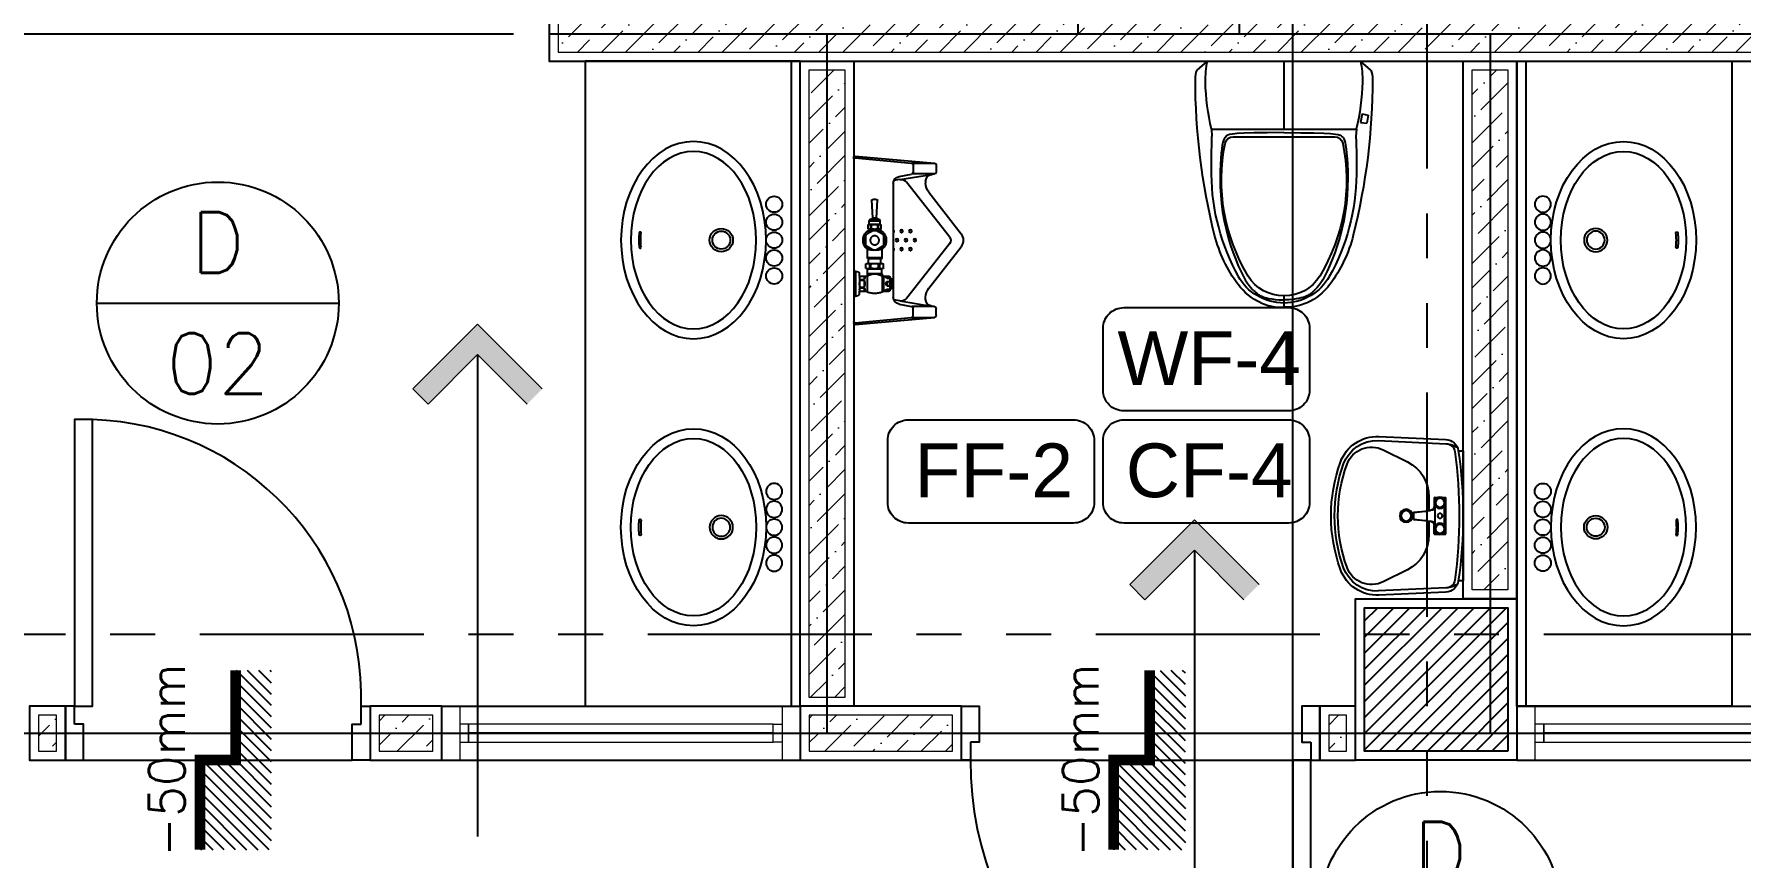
# Model space of a CAD drawing. Header units: metres. Extents: x -12400 to 1, y 0 to 106422.
# Drawn here: x -12220.953 to -12216.19, y 106396.048 to 106398.345 of the extents above; entities that cross this region are included whole.
import ezdxf
from ezdxf.enums import TextEntityAlignment as Align

# ---------------------------------------------------------------- set-up
doc = ezdxf.new("R2010")
doc.units = ezdxf.units.M
doc.header["$PDMODE"] = 35
doc.linetypes.add('HIDDEN2', pattern=[4.7625, 3.175, -1.5875])
doc.linetypes.add('PHANTOM2', pattern=[1.25, 0.625, -0.125, 0.125, -0.125, 0.125, -0.125])
for name, color, linetype, lineweight in [('.3', 6, 'Continuous', 30), ('0.20', 2, 'Continuous', 20), ('DIM 001', 251, 'Continuous', 13), ('HATCH', 250, 'Continuous', 5)]:
    doc.layers.add(name, color=color, linetype=linetype, lineweight=lineweight)
for name, color, linetype in [('F-ACC', 15, 'Continuous'), ('FIXTURE', 35, 'Continuous'), ('P-FIXT', 8, 'Continuous'), ('P-FIXT-MISC', 84, 'Continuous'), ('P-HIDE', 1, 'HIDDEN2'), ('SCH-DOOR', 23, 'Continuous'), ('SCH-FLR', 224, 'Continuous'), ('SCH-WIND', 181, 'Continuous'), ('stone', 15, 'Continuous'), ('THRESH', 1, 'Continuous'), ('tiles', 36, 'Continuous'), ('txt', 2, 'Continuous'), ('WALL', 7, 'Continuous'), ('WINDOW', 1, 'Continuous')]:
    doc.layers.add(name, color=color, linetype=linetype)
doc.layers.add('GUIDELINES', color=206, linetype='Continuous', plot=False)
doc.styles.add('Arial-Bold', font='arial.ttf')
doc.styles.add('CPDA-FONT', font='arial.ttf')
doc.styles.add('DIMTXT-100', font='arial.ttf')
doc.styles.add('swis721', font='swiss.ttf')
doc.styles.add('T-0.15', font='romans.shx', dxfattribs={"height": 0.15})
doc.styles.add('T125', font='simplex.shx', dxfattribs={"height": 125})
doc.dimstyles.new('CPDA - D40', dxfattribs={"dimscale": 0.4, "dimtxt": 200, "dimasz": 1.2, "dimexe": 0, "dimexo": 25, "dimgap": 50, "dimtad": 1, "dimdec": 0, "dimdsep": 46, "dimtxsty": 'CPDA-FONT', "dimblk": 'CPDA ARROWHEAD DIM.', "dimcen": 0.25, "dimclrd": 250, "dimclre": 250, "dimclrt": 2, "dimaunit": 1, "dimadec": 0, "dimazin": 0, "dimtfac": 1, "dimtdec": 0, "dimtix": 1, "dimtmove": 0, "dimatfit": 3, "dimldrblk": 'leader.cathy', "dimfxl": 1, "dimarcsym": 0})
doc.dimstyles.new('D-100', dxfattribs={"dimtxt": 0.2, "dimasz": 0.15, "dimexe": 0.1, "dimexo": 0.1, "dimgap": 0.1, "dimtad": 1, "dimdec": 3, "dimzin": 4, "dimdsep": 46, "dimtxsty": 'DIMTXT-100', "dimblk": 'ARCHTICK', "dimcen": 0.2, "dimdle": 0.1, "dimclrd": 8, "dimclre": 8, "dimclrt": 2, "dimadec": 0, "dimazin": 1, "dimtfac": 1, "dimtdec": 3, "dimtofl": 0, "dimtmove": 2, "dimatfit": 3, "dimfxl": 1, "dimarcsym": 0})
doc.dimstyles.new('DIM 200', dxfattribs={"dimtxt": 200, "dimasz": 1, "dimexe": 0, "dimexo": 40, "dimgap": 50, "dimtad": 1, "dimtoh": 1, "dimdec": 0, "dimlfac": 2, "dimtxsty": 'swis721', "dimblk": 'CIR', "dimcen": 0, "dimclrd": 155, "dimclre": 155, "dimclrt": 4, "dimadec": 0, "dimazin": 0, "dimtfac": 1, "dimtdec": 0, "dimtix": 1, "dimtmove": 1, "dimatfit": 3, "dimldrblk": 'CIR', "dimfxl": 0, "dimarcsym": 0})

# ---------------------------------------------------------------- blocks, each defined once
blk = doc.blocks.new('D-TAG')
at = {"layer": 'SCH-DOOR'}
blk.add_line((-0.3, 0), (0.3, 0), dxfattribs=at)
blk.add_circle((0, 0), 0.3, dxfattribs=at)
at = {"layer": 'SCH-DOOR', "color": 2, "style": 'T-0.15'}
for tag, p in [('D-TAG', (0, 0.15)), ('D-NO', (0, -0.15))]:
    blk.add_attdef(tag, text='', height=0.15, dxfattribs=at).set_placement(p, align=Align.MIDDLE_CENTER)
blk = doc.blocks.new('THRESH')
at = {"layer": 'THRESH'}
h = blk.add_hatch(dxfattribs=at)
h.set_pattern_fill('ANSI31', color=251, scale=7, style=0)
h.set_pattern_definition([(45, (-87838.95, -66631.204), (-15.715448, 15.715448), [])])
h.paths.add_polyline_path([(-250, 50), (-250, -150), (250, -150), (250, -50), (0, -50), (0, 50)])
at = {"layer": 'THRESH', "const_width": 30}
blk.add_lwpolyline([(250, -50), (0, -50), (0, 50), (-250, 50)], dxfattribs=at)
blk = doc.blocks.new('CPDA ARROWHEAD DIM.')
at = {"layer": 'tiles', "color": 2}
for p, q in [((0, 67.7), (0, -67.7)), ((-67.7, 0), (67.7, 0))]:
    blk.add_line(p, q, dxfattribs=at)
at = {"layer": 'tiles', "color": 1}
blk.add_circle((0, 0), 37.7, dxfattribs=at)
blk = doc.blocks.new('leader.cathy')
at = {"layer": 'WALL', "lineweight": 9}
blk.add_hatch(color=1, dxfattribs=at).paths.add_polyline_path([(0, 0), (-34.5, 34.5), (-23.9, 45.1), (21.2, 0), (-23.9, -45.1), (-34.5, -34.5)])
at = {"layer": 'WALL', "color": 1, "lineweight": 9}
for p, q in [((-34.5, 34.5), (-23.9, 45.1)), ((21.2, 0), (-23.9, 45.1)), ((0, 0), (-34.5, 34.5)), ((-34.5, -34.5), (0, 0)), ((-23.9, -45.1), (21.2, 0))]:
    blk.add_line(p, q, dxfattribs=at)
blk = doc.blocks.new('lav s')
at = {"layer": 'F-ACC'}
blk.add_lwpolyline([(3864.7471, -3208.867, -0.057223), (3864.7471, -3208.907, 1), (3864.7522, -3208.907, 0.055626), (3864.7522, -3208.867)], format="xyb", dxfattribs=at)
for centre, radius in [((3864.3758, -3208.787), 0.0225), ((3864.3758, -3208.837), 0.0225), ((3864.3758, -3208.887), 0.0225), ((3864.5233, -3208.887), 0.0325), ((3864.5233, -3208.887), 0.025), ((3864.3758, -3208.937), 0.0225), ((3864.3758, -3208.987), 0.0225)]:
    blk.add_circle(centre, radius, dxfattribs=at)
blk.add_arc((3864.7497, -3208.867), 0.0025, 0, 186.4576, dxfattribs=at)
at = {"layer": 'F-ACC', "extrusion": (0, 0, -1)}
for major_axis, ratio in [((0, 0.275), 0.736364), ((0, 0.2475), 0.707071)]:
    blk.add_ellipse((3864.6008, -3208.887), major_axis=major_axis, ratio=ratio, dxfattribs=at)
blk = doc.blocks.new('*U1734')
at = {"layer": 'HATCH'}
h = blk.add_hatch(dxfattribs=at)
h.set_pattern_fill('ANSI36', color=256, scale=0.015)
h.set_pattern_definition([(45, (12094.67419, -106406.766595), (0.02525697034, 0.092608891249), [0.1190625, -0.0238125, 0, -0.0238125])])
h.paths.add_polyline_path([(0.025, 0.125), (0.025, 0.025), (3.375, 0.025), (3.375, 0.125)])
at = {"color": 4}
blk.add_lwpolyline([(3.4, 0), (3.4, 0.15), (0, 0.15), (0, 0)], close=True, dxfattribs=at)
at = {"layer": 'HATCH'}
blk.add_lwpolyline([(3.375, 0.025), (3.375, 0.125), (0.025, 0.125), (0.025, 0.025)], close=True, dxfattribs=at)
blk = doc.blocks.new('WINDOW-02')
at = {"layer": '.3', "color": 3}
blk.add_lwpolyline([(891.6891, 3702.1735), (892.5391, 3702.1735)], dxfattribs=at)
at = {"layer": '0.20'}
for points in [[(891.6141, 3702.0985), (891.6641, 3702.0985), (891.6641, 3702.2485), (891.6141, 3702.2485)], [(892.6141, 3702.0985), (892.5641, 3702.0985), (892.5641, 3702.2485), (892.6141, 3702.2485)], [(891.6891, 3702.1485), (891.6641, 3702.1485), (891.6641, 3702.1985), (891.6891, 3702.1985)], [(892.5391, 3702.1485), (892.5641, 3702.1485), (892.5641, 3702.1985), (892.5391, 3702.1985)]]:
    blk.add_lwpolyline(points, close=True, dxfattribs=at)
at = {"layer": '0.20', "color": 8}
blk.add_lwpolyline([(892.5391, 3702.1485), (891.6891, 3702.1485), (891.6891, 3702.1985), (892.5391, 3702.1985)], close=True, dxfattribs=at)
at = {"layer": 'WINDOW'}
for p, q in [((891.6141, 3702.2485), (892.6141, 3702.2485)), ((891.6141, 3702.0985), (892.6141, 3702.0985))]:
    blk.add_line(p, q, dxfattribs=at)
blk = doc.blocks.new('*U380')
at = {"layer": 'HATCH'}
h = blk.add_hatch(dxfattribs=at)
h.set_pattern_fill('ANSI36', color=256, scale=0.015)
h.set_pattern_definition([(45, (12091.72419, -106406.766595), (0.02525697034, 0.092608891249), [0.1190625, -0.0238125, 0, -0.0238125])])
h.paths.add_polyline_path([(0.025, 0.125), (0.025, 0.025), (0.425, 0.025), (0.425, 0.125)])
at = {"color": 4}
blk.add_lwpolyline([(0.45, 0), (0.45, 0.15), (0, 0.15), (0, 0)], close=True, dxfattribs=at)
at = {"layer": 'HATCH'}
blk.add_lwpolyline([(0.425, 0.025), (0.425, 0.125), (0.025, 0.125), (0.025, 0.025)], close=True, dxfattribs=at)
blk = doc.blocks.new('A$C5BEE79EC')
at = {"layer": 'FIXTURE', "color": 3}
for points in [[(-0.1, 0.825), (-0.15, 0.825), (-0.15, 0.85), (0, 0.85), (0, 0.8), (-0.1, 0.8), (-0.1, 0.825)], [(-0.1, 0.025), (-0.15, 0.025), (-0.15, 0), (0, 0), (0, 0.05), (-0.1, 0.05), (-0.1, 0.025)]]:
    blk.add_lwpolyline(points, dxfattribs=at)
at = {"layer": 'FIXTURE', "color": 2, "ltscale": 0.3}
blk.add_lwpolyline([(-0.15, 0.025), (-0.15, 0.075), (-0.95, 0.075), (-0.95, 0.025)], close=True, dxfattribs=at)
at = {"layer": 'FIXTURE', "color": 1}
blk.add_arc((-0.175, 0.05), 0.7754, 88.1524, 178.1524, dxfattribs=at)
blk = doc.blocks.new('*U41')
at = {"layer": 'HATCH'}
h = blk.add_hatch(dxfattribs=at)
h.set_pattern_fill('ANSI36', color=256, scale=0.015)
h.set_pattern_definition([(45, (12091.47419, -106406.766595), (0.02525697034, 0.092608891249), [0.1190625, -0.0238125, 0, -0.0238125])])
h.paths.add_polyline_path([(0.025, 0.125), (0.025, 0.025), (0.175, 0.025), (0.175, 0.125)])
at = {"color": 4}
blk.add_lwpolyline([(0.2, 0), (0.2, 0.15), (0, 0.15), (0, 0)], close=True, dxfattribs=at)
at = {"layer": 'HATCH'}
blk.add_lwpolyline([(0.175, 0.025), (0.175, 0.125), (0.025, 0.125), (0.025, 0.025)], close=True, dxfattribs=at)
blk = doc.blocks.new('*U1744')
at = {"layer": 'HATCH'}
h = blk.add_hatch(dxfattribs=at)
h.set_pattern_fill('ANSI36', color=256, scale=0.015)
h.set_pattern_definition([(45, (12091.37419, -106406.766595), (0.02525697034, 0.092608891249), [0.1190625, -0.0238125, 0, -0.0238125])])
h.paths.add_polyline_path([(0.025, 0.125), (0.025, 0.025), (0.075, 0.025), (0.075, 0.125)])
at = {"color": 4}
blk.add_lwpolyline([(0.1, 0), (0.1, 0.15), (0, 0.15), (0, 0)], close=True, dxfattribs=at)
at = {"layer": 'HATCH'}
blk.add_lwpolyline([(0.075, 0.025), (0.075, 0.125), (0.025, 0.125), (0.025, 0.025)], close=True, dxfattribs=at)
blk = doc.blocks.new('WC1')
for p, q in [((-162577, -159699.2), (-162547.9, -159673.6)), ((-162121, -159673.6), (-162547.9, -159673.6)), ((-162334.4, -159673.6), (-162334.4, -159864)), ((-162091.9, -159699.2), (-162121, -159673.6)), ((-162552.5, -159820.8), (-162569.2, -159824.9)), ((-162569.2, -159824.9), (-162565.4, -159846.5)), ((-162552.6, -159820.8), (-162548.4, -159844.7)), ((-162548.4, -159844.7), (-162565.4, -159846.5)), ((-162536.4, -159864), (-162535.4, -159884.4)), ((-162132.5, -159864), (-162536.4, -159864)), ((-162132.5, -159864), (-162133.5, -159884.4)), ((-162192.9, -159884.9), (-162476, -159884.9)), ((-162334.6, -160328.4), (-162334.2, -160328.4)), ((-162334.4, -160328.4), (-162334.4, -160360.6))]:
    blk.add_line(p, q)
for points in [[(-162334.4, -159873.3), (-162381.6, -159873.5), (-162418.1, -159874), (-162445.3, -159874.9), (-162464.7, -159876), (-162477.8, -159877.3), (-162486.1, -159878.9), (-162491.2, -159880.6), (-162494.4, -159882.5), (-162494.4, -159882.5), (-162497, -159884.6), (-162499.4, -159887.2), (-162501.5, -159890.5), (-162503.4, -159894.9), (-162505.1, -159900.8), (-162506.6, -159908.5), (-162508, -159918.2), (-162509.3, -159930.3), (-162509.3, -159930.3), (-162510.5, -159945.1), (-162511.6, -159962.2), (-162512.3, -159981.4), (-162512.5, -160002.3), (-162512, -160024.5), (-162510.9, -160047.6), (-162508.8, -160071.4), (-162505.6, -160095.4), (-162505.6, -160095.4), (-162501.3, -160119.3), (-162496, -160142.9), (-162489.9, -160165.7), (-162483.3, -160187.7), (-162476.3, -160208.3), (-162469.1, -160227.5), (-162461.9, -160244.8), (-162455, -160260), (-162455, -160260), (-162448.5, -160272.9), (-162442.5, -160283.7), (-162436.9, -160292.6), (-162431.8, -160299.8), (-162427.1, -160305.6), (-162422.9, -160310.2), (-162419.1, -160313.8), (-162415.9, -160316.8), (-162415.9, -160316.8), (-162413, -160319.2), (-162410.5, -160321.3), (-162408.3, -160323.1), (-162406.1, -160324.6), (-162403.9, -160326), (-162401.5, -160327.2), (-162398.9, -160328.5), (-162395.9, -160329.8), (-162395.9, -160329.8), (-162392.3, -160331.3), (-162388, -160332.8), (-162382.8, -160334.3), (-162376.3, -160335.8), (-162368.5, -160337.2), (-162359.1, -160338.4), (-162347.8, -160339.3), (-162334.4, -160340)], [(-162334.4, -159873.3), (-162287.2, -159873.5), (-162250.8, -159874), (-162223.6, -159874.9), (-162204.2, -159876), (-162191.1, -159877.3), (-162182.7, -159878.9), (-162177.7, -159880.6), (-162174.5, -159882.5), (-162174.5, -159882.5), (-162171.8, -159884.6), (-162169.5, -159887.2), (-162167.4, -159890.5), (-162165.5, -159894.9), (-162163.8, -159900.8), (-162162.3, -159908.5), (-162160.9, -159918.2), (-162159.6, -159930.3), (-162159.6, -159930.3), (-162158.3, -159945.1), (-162157.3, -159962.2), (-162156.6, -159981.4), (-162156.4, -160002.3), (-162156.8, -160024.5), (-162158, -160047.6), (-162160.1, -160071.4), (-162163.3, -160095.4), (-162163.3, -160095.4), (-162167.6, -160119.3), (-162172.9, -160142.9), (-162178.9, -160165.7), (-162185.6, -160187.7), (-162192.6, -160208.3), (-162199.8, -160227.5), (-162207, -160244.8), (-162213.9, -160260), (-162213.9, -160260), (-162220.4, -160272.9), (-162226.4, -160283.7), (-162232, -160292.6), (-162237.1, -160299.8), (-162241.8, -160305.6), (-162246, -160310.2), (-162249.7, -160313.8), (-162253, -160316.8), (-162253, -160316.8), (-162255.8, -160319.2), (-162258.3, -160321.3), (-162260.6, -160323.1), (-162262.8, -160324.6), (-162265, -160326), (-162267.4, -160327.2), (-162270, -160328.5), (-162273, -160329.8), (-162273, -160329.8), (-162276.6, -160331.3), (-162280.9, -160332.8), (-162286.1, -160334.3), (-162292.5, -160335.8), (-162300.4, -160337.2), (-162309.8, -160338.4), (-162321.1, -160339.3), (-162334.4, -160340)], [(-162398.9, -160348.3), (-162378.2, -160355.9), (-162356.5, -160359.9), (-162334.4, -160360.6)], [(-162270, -160348.3), (-162290.7, -160355.9), (-162312.4, -160359.9), (-162334.4, -160360.6)]]:
    blk.add_lwpolyline(points)
for centre, radius, start, end in [((-162253.9, -159732.2), 299.8, 168.7413, 180), ((-162415, -159732.2), 299.8, 0, 11.2587), ((-162514.7, -159723.6), 66.9, 158.5759, 180), ((-160793.1, -159723.6), 1788.5, 180, 194.0917), ((-161879.5, -159710.7), 674.5, 181.8205, 193.1357), ((-163875.7, -159723.6), 1788.5, 345.9083, 0), ((-162789.3, -159710.7), 674.5, 346.8643, 358.1795), ((-162154.1, -159723.6), 66.9, 0, 21.4241), ((-160244.7, -159964.6), 2292.1, 177.9943, 180.6406), ((-161993, -160006), 515.9, 168.5261, 211.2186), ((-162476, -159908), 23.1, 90, 168.5261), ((-162675.9, -160006), 515.9, 328.7814, 11.4739), ((-162192.9, -159908), 23.1, 11.4739, 90), ((-164424.2, -159964.6), 2292.1, 359.3594, 2.0057), ((-161937.6, -159983.6), 599, 180.6406, 209.1162), ((-162731.2, -159983.6), 599, 330.8838, 359.3594), ((-162152.4, -160064.8), 387.1, 194.0917, 216.8704), ((-162516.5, -160064.8), 387.1, 323.1296, 345.9083), ((-162328.1, -160196.6), 167.4, 216.8704, 244.9865), ((-162337.8, -160206.5), 141, 209.1162, 239.5441), ((-162336.5, -160214.2), 114.3, 211.2186, 270.9286), ((-162332.4, -160214.2), 114.3, 269.0714, 328.7814), ((-162340.8, -160196.6), 167.4, 295.0135, 323.1296), ((-162331, -160206.5), 141, 300.4559, 330.8838), ((-162333.4, -160199), 149.6, 239.5441, 269.6202), ((-162335.4, -160199), 149.6, 270.3798, 300.4559)]:
    blk.add_arc(centre, radius, start, end)
blk = doc.blocks.new('*U1735')
at = {"layer": 'HATCH'}
h = blk.add_hatch(dxfattribs=at)
h.set_pattern_fill('ANSI36', color=256, scale=0.015)
h.set_pattern_definition([(45, (12093.07419, -106406.766595), (0.02525697034, 0.092608891249), [0.1190625, -0.0238125, 0, -0.0238125])])
h.paths.add_polyline_path([(0.025, 0.125), (0.025, 0.025), (1.775, 0.025), (1.775, 0.125)])
at = {"color": 4}
blk.add_lwpolyline([(1.8, 0), (1.8, 0.15), (0, 0.15), (0, 0)], close=True, dxfattribs=at)
at = {"layer": 'HATCH'}
blk.add_lwpolyline([(1.775, 0.025), (1.775, 0.125), (0.025, 0.125), (0.025, 0.025)], close=True, dxfattribs=at)
blk = doc.blocks.new('AM-FC4PA')
at = {"layer": 'P-FIXT-MISC'}
for p, q in [((-22.5, -70), (-22.5, 70)), ((-9.2, 70), (-22.5, 70)), ((-18, 69), (-22.5, 70)), ((-11.1, 69), (-18, 69)), ((-18, 69), (-18, 62.6)), ((22.5, 70), (9.2, 70)), ((18, 69), (11.1, 69)), ((18, 69), (22.5, 70)), ((18, 69), (18, 62.6)), ((22.5, 70), (22.5, 39.1)), ((-18, -37.4), (-18, 37.4)), ((18, -37.4), (18, 37.4)), ((100.1, 13.2), (35.9, 20)), ((101.5, 14), (54, 18.1)), ((100.1, 13.2), (101.5, 14)), ((-18, -69), (-18, -62.6)), ((18, -69), (18, -62.6)), ((22.5, -70), (22.5, -39.1)), ((100.1, -13.2), (35.9, -20)), ((101.5, -14), (54, -18.1)), ((100.1, -13.2), (101.5, -14)), ((-18, -69), (-22.5, -70)), ((-9.2, -70), (-22.5, -70)), ((-11.1, -69), (-18, -69)), ((22.5, -70), (9.2, -70)), ((18, -69), (11.1, -69)), ((18, -69), (22.5, -70))]:
    blk.add_line(p, q, dxfattribs=at)
for centre, radius in [((0, 50), 22), ((0, 50), 17.3), ((0, 0), 9.5), ((0, -50), 22), ((0, -50), 17.3)]:
    blk.add_circle(centre, radius, dxfattribs=at)
for centre, radius, start, end in [((0, 78.7), 11.5, 225.8561, 314.1439), ((-28.7, 50), 11.5, 315.8561, 44.1439), ((0, 21.3), 11.5, 45.8561, 134.1439), ((28.7, 50), 11.5, 135.8561, 224.1439), ((38, 39.9), 20, 186.65267, 264.02226), ((42.5, 39.1), 20, 180, 254.93868), ((3.2, 0), 97.8, 352.2121, 7.7879), ((3.5, 0), 99, 351.872, 8.128), ((-28.7, -50), 11.5, 315.8561, 44.1439), ((0, -21.3), 11.5, 225.8561, 314.1439), ((28.7, -50), 11.5, 135.8561, 224.1439), ((38, -39.9), 20, 95.97774, 173.34733), ((42.5, -39.1), 20, 105.06132, 180), ((0, -78.7), 11.5, 45.8561, 134.1439)]:
    blk.add_arc(centre, radius, start, end, dxfattribs=at)
blk = doc.blocks.new('LAV')
at = {"layer": 'P-FIXT'}
for p, q in [((-0.2141, 0.1893), (-0.2141, 0.1742)), ((0.1859, 0.1893), (-0.2141, 0.1893)), ((0.1859, 0.1742), (0.1859, 0.1893)), ((-0.2488, 0.1365), (-0.2581, -0.07)), ((-0.2359, 0.1374), (-0.2454, -0.0719)), ((0.2171, -0.0719), (0.2076, 0.1374)), ((0.2299, -0.07), (0.2205, 0.1365)), ((-0.0296, 0.0842), (-0.0726, 0.0842)), ((0.0443, 0.0842), (0.0013, 0.0842)), ((-0.1799, 0.0179), (-0.2172, -0.0568)), ((0.189, -0.0568), (0.1516, 0.0179))]:
    blk.add_line(p, q, dxfattribs=at)
for centre, major_axis, start_param, end_param in [((-0.2088, 0.1347), (0.0283, -0.0283), 2.507188, 3.881603), ((-0.1755, 0.1353), (0.0428, -0.0428), 3.278514, 3.891479), ((-0.2079, 0.1362), (-0.0198, -0.0198), 4.060666, 5.4524), ((-0.0141, -1.151), (0.9478, -0.9478), 2.205906, 2.506483), ((-0.0141, -1.2829), (1.0326, -1.0326), 2.220509, 2.49188), ((0.1797, 0.1362), (0.0198, -0.0198), 0.830786, 2.222519), ((0.1805, 0.1347), (-0.0283, -0.0283), 2.401582, 3.775997), ((0.1472, 0.1353), (-0.0428, -0.0428), 2.391706, 3.004672), ((-0.0726, -0.0358), (0.0849, -0.0849), 2.356194, 3.462914), ((0.0443, -0.0358), (-0.0849, -0.0849), 2.820271, 3.926991), ((-0.1383, -0.0754), (0.0849, -0.0849), 3.881603, 5.149928), ((-0.1375, -0.0768), (0.0764, -0.0764), 3.881603, 5.153163), ((-0.1457, -0.0926), (0.0566, -0.0566), 3.462914, 5.146913), ((0.1174, -0.0926), (-0.0566, -0.0566), 1.136272, 2.820271), ((0.1092, -0.0768), (-0.0764, -0.0764), 1.130022, 2.401582), ((0.11, -0.0754), (-0.0849, -0.0849), 1.133257, 2.401582), ((-0.0141, 0.2697), (0.3442, -0.3442), -1.131313, -0.439483), ((-0.0141, 0.2697), (-0.3365, -0.3365), 0.442763, 1.128033), ((-0.0141, 0.2696), (0.3291, -0.3291), -1.134238, -0.436558)]:
    blk.add_ellipse(centre, major_axis=major_axis, ratio=1, start_param=start_param, end_param=end_param, dxfattribs=at)
at = {"layer": 'P-FIXT-MISC'}
for major_axis, start_param, end_param in [((0.0141, -0.0141), 0.785398, 7.068583), ((0.0113, -0.0113), 0.785398, 7.068583), ((0.0141, -0.0141), 3.005077, 3.068339), ((-0.0113, -0.0113), 4.753819, 4.824129)]:
    blk.add_ellipse((-0.0141, 0.0141), major_axis=major_axis, ratio=1, start_param=start_param, end_param=end_param, dxfattribs=at)
at = {"layer": 'P-FIXT-MISC', "xscale": 0.000800000001618173, "yscale": 0.000800000001618173, "zscale": 0.000800000001618173, "rotation": 270}
blk.add_blockref('AM-FC4PA', (-0.0141, 0.1181), dxfattribs=at)
blk = doc.blocks.new('*U1748')
at = {"layer": 'HATCH'}
h = blk.add_hatch(dxfattribs=at)
h.set_pattern_fill('ANSI36', color=256, scale=0.015)
h.set_pattern_definition([(45, (12092.77419, -106406.766595), (0.02525697034, 0.092608891249), [0.1190625, -0.0238125, 0, -0.0238125])])
h.paths.add_polyline_path([(0.025, 0.125), (0.025, 0.025), (1.475, 0.025), (1.475, 0.125)])
at = {"color": 4}
blk.add_lwpolyline([(1.5, 0), (1.5, 0.15), (0, 0.15), (0, 0)], close=True, dxfattribs=at)
at = {"layer": 'HATCH'}
blk.add_lwpolyline([(1.475, 0.025), (1.475, 0.125), (0.025, 0.125), (0.025, 0.025)], close=True, dxfattribs=at)
blk = doc.blocks.new('AM-UFV-P')
for p, q in [((-35, 0), (35, 0)), ((-35, 0), (-35, -4)), ((35, 0), (35, -4)), ((-179.5, -44.5), (-175.5, -43)), ((-179.5, -44.5), (-179.5, -71.5)), ((-175.5, -43), (-175.5, -73)), ((-165.5, -43), (-175.5, -43)), ((-165.5, -43.5), (-165.5, -72.5)), ((-153, -39.5), (-164, -39.5)), ((-164, -47.5), (-164, -49.5)), ((-153, -47.5), (-164, -47.5)), ((-153, -47.5), (-153, -49.5)), ((-151.5, -43.5), (-151.5, -72.5)), ((-145.6, -43), (-148.5, -43)), ((-148.5, -43), (-148.5, -44.5)), ((-148.3, -54.4), (-137.8, -36.2)), ((-143.4, -42), (-145.2, -42)), ((-131.5, -32.6), (-110.5, -32.6)), ((-104.2, -36.2), (-93.7, -54.4)), ((-70, -37.5), (-102.7, -37.5)), ((-73, -37.5), (-73, -78.5)), ((-70, -37.5), (-70, -78.5)), ((-56.5, -41), (-70, -41)), ((-56.5, -38.5), (-56.5, -77.5)), ((-43, -33), (-55, -33)), ((-55, -44), (-55, -47)), ((-43, -44), (-55, -44)), ((-43, -47), (-55, -47)), ((-43, -44), (-43, -47)), ((-27.5, -38), (-41.5, -38)), ((-41.5, -38.5), (-41.5, -77.5)), ((-35, -4), (35, -4)), ((-35, -4), (-33, -12)), ((-27.5, -38), (-26.9, -37)), ((-27.5, -78), (-27.5, -38)), ((-26.9, -37), (23.5, -37)), ((-21, -18.5), (-21, -35)), ((-21, -28.5), (-12, -28.5)), ((-16.5, -16), (16.5, -16)), ((-12, -18.5), (-10, -18.5)), ((-12, -18.5), (-12, -28.5)), ((-10, -18.5), (-10, -28.5)), ((-10, -28.5), (10, -28.5)), ((10, -18.5), (12, -18.5)), ((10, -18.5), (10, -28.5)), ((12, -18.5), (12, -28.5)), ((12, -28.5), (21, -28.5)), ((21, -18.5), (21, -35)), ((35, -4), (33, -12)), ((-183.5, -53), (-232.6, -50.1)), ((-183.5, -63), (-232.6, -65.9)), ((-183.5, -53), (-183.5, -63)), ((-175.5, -73), (-179.5, -71.5)), ((-165.5, -73), (-175.5, -73)), ((-153, -49.5), (-164, -49.5)), ((-164, -66.5), (-164, -68.5)), ((-153, -66.5), (-164, -66.5)), ((-153, -68.5), (-164, -68.5)), ((-153, -76.5), (-164, -76.5)), ((-153, -66.5), (-153, -68.5)), ((-149.5, -71.5), (-148.5, -73)), ((-145.6, -73), (-148.5, -73)), ((-137.8, -79.8), (-148.3, -61.6)), ((-143.4, -74), (-145.2, -74)), ((-110.5, -83.4), (-131.5, -83.4)), ((-93.7, -61.6), (-104.2, -79.8)), ((-70, -78.5), (-102.7, -78.5)), ((-56.5, -75), (-70, -75)), ((-55, -69), (-55, -72)), ((-43, -69), (-55, -69)), ((-43, -72), (-55, -72)), ((-43, -83), (-55, -83)), ((-43, -69), (-43, -72)), ((-27.5, -78), (-41.5, -78)), ((-27.5, -78), (-26.9, -79)), ((-26.9, -79), (23.5, -79)), ((-21, -83), (21, -83)), ((-21, -83), (-21, -97.5)), ((-21, -92.5), (-15, -92.5)), ((-15, -92.5), (-15, -100.5)), ((-6, -92.5), (-6, -100.5)), ((-6, -92.5), (6, -92.5)), ((6, -92.5), (6, -100.5)), ((15, -92.5), (21, -92.5)), ((15, -92.5), (15, -100.5)), ((21, -83), (21, -97.5)), ((-18, -100.5), (18, -100.5)), ((-15.5, -100.5), (-15.5, -102.3)), ((15.5, -100.5), (15.5, -102.3))]:
    blk.add_line(p, q)
for points in [[(-151.5, -43), (-151.5, -43), (-150.5, -44.5)], [(-150.5, -73), (-149.5, -43)], [(-148.5, -44.5), (-149.5, -43), (-150.5, -44.5)], [(-149.5, -71.5), (-150.5, -73), (-151.5, -71.5)]]:
    blk.add_lwpolyline(points)
blk.add_circle((-121, -58), 12.5)
for centre, radius, start, end in [((-159.4, -43.5), 6.08, 138.8879, 221.1121), ((-157.6, -43.5), 6.08, 318.8879, 41.1121), ((-121, -58), 32.5, 39.1069, 155.347), ((-108.5, -58), 40, 156.4023, 203.5977), ((-121, -58), 27.5, 127.5536, 172.4464), ((-121, -58), 27.5, 112.4464, 127.5536), ((-121, -58), 27.5, 67.5536, 112.4464), ((-121, -58), 27.5, 52.4464, 67.5536), ((-121, -58), 27.5, 7.5536, 52.4464), ((-164.5, -58), 71.5, 343.3487, 16.6513), ((-45.7, -38.5), 10.8, 149.4898, 210.5102), ((-15.4, -58), 41.1, 164.4697, 195.5303), ((-52.3, -38.5), 10.8, 329.4898, 30.5102), ((-82.6, -58), 41.1, 344.4697, 15.5303), ((-30.1, -11.3), 3, 194.0362, 263.4065), ((0, 249.1), 265.1, 263.4065, 276.5935), ((8.7, -58), 36.2, 144.5632, 215.4368), ((-23, -35), 2, 270, 0), ((-16.5, -21.3), 5.3, 31.8908, 148.1092), ((-16.5, -24.4), 6.06, 222.075, 317.925), ((0, -37.2), 21.3, 61.9275, 118.0725), ((0, -4.5), 26, 247.3801, 292.6199), ((16.5, -21.3), 5.3, 31.8908, 148.1092), ((16.5, -24.4), 6.06, 222.075, 317.925), ((23, -35), 2, 180, 270), ((-29.6, -58), 57.1, 338.4314, 21.5686), ((30.1, -11.3), 3, 276.5935, 345.9638), ((-211.9, -58), 23.6, 164.1433, 195.8567), ((-232.7, -52.1), 2, 86.6073, 164.1433), ((-232.7, -63.9), 2, 195.8567, 273.3927), ((-179.2, -54.6), 4.59, 93.8535, 159.8863), ((-179.2, -61.4), 4.59, 200.1137, 266.1465), ((-140.7, -58), 24.8, 159.984, 200.016), ((-159.4, -72.5), 6.08, 138.8879, 221.1121), ((-176.3, -58), 24.8, 339.984, 20.016), ((-157.6, -72.5), 6.08, 318.8879, 41.1121), ((-121, -58), 32.5, 206.3609, 320.8931), ((-121, -58), 27.5, 172.4464, 187.5536), ((-121, -58), 27.5, 187.5536, 232.4464), ((-121, -58), 27.5, 232.4464, 247.5536), ((-121, -58), 27.5, 247.5536, 292.4464), ((-121, -58), 27.5, 292.4464, 307.5536), ((-121, -58), 27.5, 307.5536, 352.4464), ((-121, -58), 27.5, 352.4464, 7.5536), ((-45.7, -77.5), 10.8, 149.4898, 210.5102), ((-52.3, -77.5), 10.8, 329.4898, 30.5102), ((-26, -83.4), 5.06, 4.2093, 59.8014), ((-18, -92.5), 3, 359.8857, 180.1143), ((0, -97), 7.49, 36.7784, 143.2216), ((18, -92.5), 3, 359.8857, 180.1143), ((26, -83.4), 5.06, 120.1986, 175.7907), ((-18, -97.5), 3, 180, 270), ((-13, -102.3), 2.5, 180, 263.6816), ((0, 15.1), 120.6, 263.6816, 276.3184), ((13, -102.3), 2.5, 276.3184, 0), ((18, -97.5), 3, 270, 0)]:
    blk.add_arc(centre, radius, start, end)
blk = doc.blocks.new('A$C70C25C89')
at = {"layer": 'P-FIXT'}
for p, q in [((-0.227, 0), (-0.232, 0)), ((-0.227, 0), (0.227, 0)), ((0.227, 0), (0.232, 0)), ((-0.235, -0.0032), (-0.215, -0.225)), ((-0.23, -0.0032), (-0.2153, -0.1603)), ((0.235, -0.0032), (0.215, -0.225)), ((0.23, -0.0032), (0.2153, -0.1603)), ((-0.178, -0.1264), (-0.1843, -0.1609)), ((-0.1692, -0.1285), (-0.1837, -0.2168)), ((-0.1692, -0.1285), (-0.1665, -0.1117)), ((-0.1583, -0.11), (0.1583, -0.11)), ((0.1692, -0.1285), (0.1665, -0.1117)), ((0.1692, -0.1285), (0.1837, -0.2168)), ((0.178, -0.1264), (0.1843, -0.1609)), ((-0.215, -0.1617), (-0.215, -0.225)), ((-0.2103, -0.165), (-0.1892, -0.165)), ((-0.185, -0.225), (-0.185, -0.1628)), ((-0.0095, -0.2672), (-0.1621, -0.1472)), ((0.0095, -0.2672), (0.1621, -0.1472)), ((0.185, -0.225), (0.185, -0.1628)), ((0.2103, -0.165), (0.1892, -0.165)), ((0.215, -0.1617), (0.215, -0.225)), ((-0.21, -0.23), (-0.19, -0.23)), ((-0.1837, -0.2168), (-0.185, -0.225)), ((-0.1639, -0.2), (-0.1593, -0.2)), ((-0.1339, -0.2091), (-0.0181, -0.2989)), ((0.1339, -0.2091), (0.0181, -0.2989)), ((0.1639, -0.2), (0.1593, -0.2)), ((0.1837, -0.2168), (0.185, -0.225)), ((0.21, -0.23), (0.19, -0.23))]:
    blk.add_line(p, q, dxfattribs=at)
for centre, radius, start, end in [((-0.232, -0.003), 0.003, 90, 183.8141), ((-0.227, -0.003), 0.003, 90, 183.4682), ((0.227, -0.003), 0.003, 356.5318, 90), ((0.232, -0.003), 0.003, 356.1859, 90), ((-0.1583, -0.13), 0.02, 90, 169.6952), ((-0.1495, -0.1317), 0.02, 170.7099, 230.6837), ((0.1583, -0.13), 0.02, 10.3048, 90), ((0.1495, -0.1317), 0.02, 309.3163, 9.2901), ((-0.2103, -0.16), 0.005, 183.4682, 270), ((-0.1892, -0.16), 0.005, 270, 349.6952), ((0.1892, -0.16), 0.005, 190.3048, 270), ((0.2103, -0.16), 0.005, 270, 356.5318), ((-0.21, -0.225), 0.005, 180, 270), ((-0.19, -0.225), 0.005, 270, 0), ((-0.1639, -0.22), 0.02, 90, 170.7099), ((-0.1593, -0.24), 0.04, 50.6837, 90), ((0.1593, -0.24), 0.04, 90, 129.3163), ((0.1639, -0.22), 0.02, 9.2901, 90), ((0.19, -0.225), 0.005, 180, 270), ((0.21, -0.225), 0.005, 270, 0), ((0, -0.2556), 0.015, 230.6837, 309.3163), ((0, -0.275), 0.03, 232.8153, 307.1847)]:
    blk.add_arc(centre, radius, start, end, dxfattribs=at)
at = {"layer": 'P-FIXT-MISC'}
for centre in [(-0.025, -0.1327), (0, -0.1202), (0, -0.1452), (0.025, -0.1327), (-0.025, -0.1577), (0, -0.1702), (0.025, -0.1577)]:
    blk.add_circle(centre, 0.004, dxfattribs=at)
for centre in [(-0.025, -0.1077), (0.025, -0.1077)]:
    blk.add_arc(centre, 0.004, 215.6754, 324.3246, dxfattribs=at)
at = {"layer": 'P-HIDE', "xscale": 0.001, "yscale": 0.001, "zscale": 0.001}
blk.add_blockref('AM-UFV-P', (0.121, 0), dxfattribs=at)
blk = doc.blocks.new('GFCOLUMNS')
h = blk.add_hatch()
h.set_pattern_fill('ANSI31', color=8, scale=0.01)
h.set_pattern_definition([(45, (12160.829415, -106286.247546), (-0.022450640303, 0.022450640303), [])])
h.paths.add_polyline_path([(-2.2, 18.025), (-1.75, 18.025), (-1.75, 18.675), (-2.2, 18.675)])
h.paths.add_polyline_path([(2.7, 18.675), (2.7, 18.225), (2.05, 18.225), (2.05, 18.675)])
h.paths.add_polyline_path([(6.95, 18.025), (6.5, 18.025), (6.5, 18.675), (6.95, 18.675)])
h.paths.add_polyline_path([(11.2, 17.525), (11.2, 17.975), (10.55, 17.975), (10.55, 17.525)])
h.paths.add_polyline_path([(14.8, 18.025), (15.25, 18.025), (15.25, 18.675), (14.8, 18.675)])
h.paths.add_polyline_path([(19.05, 18.675), (19.05, 18.225), (19.7, 18.225), (19.7, 18.675)])
h.paths.add_polyline_path([(23.95, 18.025), (23.5, 18.025), (23.5, 18.675), (23.95, 18.675)])
h.paths.add_polyline_path([(-2.2, 13.275), (-1.75, 13.275), (-1.75, 13.925), (-2.2, 13.925)])
h.paths.add_polyline_path([(2.6, 13.275), (2.15, 13.275), (2.15, 13.925), (2.6, 13.925)])
h.paths.add_polyline_path([(6.95, 13.275), (6.5, 13.275), (6.5, 13.925), (6.95, 13.925)])
h.paths.add_polyline_path([(11.1, 13.275), (10.7, 13.275), (10.7, 13.675), (11.1, 13.675)])
h.paths.add_polyline_path([(14.8, 13.275), (15.25, 13.275), (15.25, 13.925), (14.8, 13.925)])
h.paths.add_polyline_path([(19.15, 13.275), (19.6, 13.275), (19.6, 13.925), (19.15, 13.925)])
h.paths.add_polyline_path([(23.95, 13.275), (23.5, 13.275), (23.5, 13.925), (23.95, 13.925)])
h.paths.add_polyline_path([(-2.2, 9.025), (-1.75, 9.025), (-1.75, 9.675), (-2.2, 9.675)])
h.paths.add_polyline_path([(6.95, 9.025), (6.5, 9.025), (6.5, 9.675), (6.95, 9.675)])
h.paths.add_polyline_path([(14.8, 9.025), (15.25, 9.025), (15.25, 9.675), (14.8, 9.675)])
h.paths.add_polyline_path([(23.95, 9.025), (23.5, 9.025), (23.5, 9.675), (23.95, 9.675)])
h.paths.add_polyline_path([(-2.2, 4.775), (-1.75, 4.775), (-1.75, 5.425), (-2.2, 5.425)])
h.paths.add_polyline_path([(-2.2, 2.25), (-1.75, 2.25), (-1.75, 2.9), (-2.2, 2.9)])
h.paths.add_polyline_path([(0.675, 0.025), (0.675, 0.475), (0.025, 0.475), (0.025, 0.025)])
h.paths.add_polyline_path([(2.7, 0.025), (2.7, 0.475), (2.05, 0.475), (2.05, 0.025)])
h.paths.add_polyline_path([(2.15, 4.775), (2.6, 4.775), (2.6, 5.425), (2.15, 5.425)])
h.paths.add_polyline_path([(6.95, 0.025), (6.5, 0.025), (6.5, 0.675), (6.95, 0.675)])
h.paths.add_polyline_path([(11.2, 1.025), (11.2, 1.475), (10.55, 1.475), (10.55, 1.025)])
h.paths.add_polyline_path([(14.8, 0.025), (15.25, 0.025), (15.25, 0.675), (14.8, 0.675)])
h.paths.add_polyline_path([(19.05, 0.025), (19.05, 0.475), (19.7, 0.475), (19.7, 0.025)])
h.paths.add_polyline_path([(23.95, 0.025), (23.5, 0.025), (23.5, 0.675), (23.95, 0.675)])
h.paths.add_polyline_path([(6.95, 4.775), (6.5, 4.775), (6.5, 5.425), (6.95, 5.425)])
h.paths.add_polyline_path([(11.1, 4.775), (10.65, 4.775), (10.65, 5.425), (11.1, 5.425)])
h.paths.add_polyline_path([(14.8, 4.775), (15.25, 4.775), (15.25, 5.425), (14.8, 5.425)])
h.paths.add_polyline_path([(19.6, 4.775), (19.15, 4.775), (19.15, 5.425), (19.6, 5.425)])
h.paths.add_polyline_path([(23.95, 4.775), (23.5, 4.775), (23.5, 5.425), (23.95, 5.425)])
at = {"color": 7}
blk.add_lwpolyline([(11.125, 13.25), (10.675, 13.25), (10.675, 13.7), (11.125, 13.7)], close=True, dxfattribs=at)
at = {"layer": 'stone', "color": 5}
blk.add_lwpolyline([(11.1, 13.275), (10.7, 13.275), (10.7, 13.675), (11.1, 13.675)], close=True, dxfattribs=at)
blk = doc.blocks.new('FIREDOOR-1050')
at = {"layer": 'FIXTURE', "color": 2, "ltscale": 0.3}
blk.add_lwpolyline([(1514.2631, -407.7269), (1514.3131, -407.7269), (1514.3131, -406.7769), (1514.2631, -406.7769)], close=True, dxfattribs=at)
at = {"layer": 'FIXTURE', "color": 3}
for points in [[(1514.2631, -407.7769), (1514.2631, -407.7269), (1514.2381, -407.7269), (1514.2381, -407.8769), (1514.2881, -407.8769), (1514.2881, -407.7769), (1514.2631, -407.7769)], [(1515.2131, -407.7769), (1515.2131, -407.7269), (1515.2381, -407.7269), (1515.2381, -407.8769), (1515.1881, -407.8769), (1515.1881, -407.7769), (1515.2131, -407.7769)]]:
    blk.add_lwpolyline(points, dxfattribs=at)
at = {"layer": 'FIXTURE', "color": 1}
blk.add_arc((1514.2631, -407.7269), 0.95, 0, 90, dxfattribs=at)
blk = doc.blocks.new('FP_GRD')
at = {"color": 1}
for points in [[(9.125, 15.2), (8.525, 15.2), (8.525, 13.4), (9.125, 13.4)], [(11.125, 15.2), (11.725, 15.2), (11.725, 13.4), (11.125, 13.4)]]:
    blk.add_lwpolyline(points, close=True, dxfattribs=at)
at = {"color": 8}
for points in [[(9.1, 15.2), (9.1, 13.4)], [(11.15, 15.2), (11.15, 13.4)]]:
    blk.add_lwpolyline(points, dxfattribs=at)
at = {"layer": 'GUIDELINES'}
blk.add_line((11.825, 15.275), (8.425, 15.275), dxfattribs=at)
for points in [[(9.9, 17.925), (9.9, 15.275)], [(10.35, 17.925), (10.35, 15.275)], [(9.2, 13.325), (9.2, 15.275)], [(11.05, 15.275), (11.05, 13.325)], [(6.9, 13.325), (13.35, 13.325)]]:
    blk.add_lwpolyline(points, dxfattribs=at)
for name, p in [('GFCOLUMNS', (0, 0)), ('*U1734', (8.425, 15.2)), ('*U1744', (6.975, 13.25)), ('*U41', (7.925, 13.25)), ('*U380', (9.125, 13.25)), ('*U1744', (10.575, 13.25))]:
    blk.add_blockref(name, p)
at = {"xscale": -1}
for name, p, rotation in [('*U1735', (9.125, 13.4), 270), ('*U1748', (10.975, 13.7), 270), ('WINDOW-02', (-883.4891, 3715.4985), 180), ('WINDOW-02', (-880.4891, 3715.4985), 180)]:
    blk.add_blockref(name, p, dxfattribs=dict(at, rotation=rotation))
at = {"rotation": 180}
blk.add_blockref('FIREDOOR-1050', (1524.8131, -394.4769), dxfattribs=at)
at = {"layer": 'FIXTURE', "xscale": -0.001000000000203727, "yscale": 0.001000000000203727, "zscale": 0.001000000000203727}
blk.add_blockref('WC1', (-151.8594, 174.8736), dxfattribs=at)
at = {"layer": 'FIXTURE', "rotation": 180}
blk.add_blockref('lav s', (3873.4283, -3194.1865), dxfattribs=at)
at = {"layer": 'FIXTURE', "xscale": -1, "rotation": 180}
blk.add_blockref('lav s', (-3853.1783, -3194.1865), dxfattribs=at)
at = {"layer": 'FIXTURE', "xscale": -1}
blk.add_blockref('lav s', (3873.4283, 3222.7865), dxfattribs=at)
at = {"layer": 'FIXTURE'}
blk.add_blockref('lav s', (-3853.1783, 3222.7865), dxfattribs=at)
at = {"layer": 'WALL', "xscale": -1.000000000000007, "rotation": 90}
blk.add_blockref('A$C70C25C89', (9.275, 14.7), dxfattribs=at)
at = {"layer": 'WALL', "rotation": 270}
blk.add_blockref('A$C5BEE79EC', (7.075, 13.25), dxfattribs=at)
at = {"layer": 'WALL', "color": 8, "xscale": -0.9066666666666667, "yscale": 0.9066666666666667, "zscale": 0.9066666666666667, "rotation": 270}
blk.add_blockref('LAV', (10.8033, 13.9442), dxfattribs=at)
blk = doc.blocks.new('CIR')
at = {"color": 4}
blk.add_circle((0, 0), 50, dxfattribs=at)
blk = doc.blocks.new('_ArchTick')
at = {"color": 0, "linetype": 'ByBlock', "const_width": 0.15}
blk.add_lwpolyline([(-0.5, -0.5), (0.5, 0.5)], dxfattribs=at)
blk = doc.blocks.new('*D413')
at = {"layer": 'DEFPOINTS', "color": 0, "transparency": 16777216}
for p in [(-12217.4403, 106407.2123), (-12214.5903, 106400.9702), (-12217.4403, 106394.6702)]:
    blk.add_point(p, dxfattribs=at)
at = {"layer": 'DIM 001', "color": 8, "lineweight": -2, "transparency": 16777216}
for p, q in [((-12217.4403, 106394.7702), (-12217.4403, 106407.3123)), ((-12214.5903, 106401.0702), (-12214.5903, 106407.3123)), ((-12214.4903, 106407.2123), (-12217.5403, 106407.2123))]:
    blk.add_line(p, q, dxfattribs=at)
at = {"layer": 'DIM 001', "color": 8, "lineweight": -2, "transparency": 16777216, "xscale": 0.15, "yscale": 0.15, "zscale": 0.15, "rotation": 180}
blk.add_blockref('_ArchTick', (-12217.4403, 106407.2123), dxfattribs=at)
at = {"layer": 'DIM 001', "color": 8, "lineweight": -2, "transparency": 16777216, "xscale": 0.15, "yscale": 0.15, "zscale": 0.15}
blk.add_blockref('_ArchTick', (-12214.5903, 106407.2123), dxfattribs=at)
at = {"layer": 'DIM 001', "color": 2, "transparency": 16777216, "insert": (-12216.0153, 106407.4144), "char_height": 0.2, "attachment_point": 5, "style": 'DIMTXT-100'}
blk.add_mtext('2.850', dxfattribs=at)
blk = doc.blocks.new('*D414')
at = {"layer": 'DEFPOINTS', "color": 0, "transparency": 16777216}
for p in [(-12221.0653, 106407.2123), (-12221.0653, 106401.6702), (-12217.4403, 106394.6702)]:
    blk.add_point(p, dxfattribs=at)
at = {"layer": 'DIM 001', "color": 8, "lineweight": -2, "transparency": 16777216}
for p, q in [((-12221.0653, 106401.7702), (-12221.0653, 106407.3123)), ((-12217.4403, 106394.7702), (-12217.4403, 106407.3123)), ((-12217.3403, 106407.2123), (-12221.1653, 106407.2123))]:
    blk.add_line(p, q, dxfattribs=at)
at = {"layer": 'DIM 001', "color": 8, "lineweight": -2, "transparency": 16777216, "xscale": 0.15, "yscale": 0.15, "zscale": 0.15, "rotation": 180}
blk.add_blockref('_ArchTick', (-12221.0653, 106407.2123), dxfattribs=at)
at = {"layer": 'DIM 001', "color": 8, "lineweight": -2, "transparency": 16777216, "xscale": 0.15, "yscale": 0.15, "zscale": 0.15}
blk.add_blockref('_ArchTick', (-12217.4403, 106407.2123), dxfattribs=at)
at = {"layer": 'DIM 001', "color": 2, "transparency": 16777216, "insert": (-12219.2528, 106407.4145), "char_height": 0.2, "attachment_point": 5, "style": 'DIMTXT-100'}
blk.add_mtext('3.625', dxfattribs=at)
blk = doc.blocks.new('*D459')
at = {"layer": 'DEFPOINTS', "color": 0, "transparency": 16777216}
for p in [(-12230.0653, 106401.6702), (-12240.6151, 106398.3452), (-12219.5153, 106398.3452)]:
    blk.add_point(p, dxfattribs=at)
at = {"layer": 'DIM 001', "color": 8, "lineweight": -2, "transparency": 16777216}
for p, q in [((-12240.6151, 106401.7702), (-12240.6151, 106398.2452)), ((-12230.1653, 106401.6702), (-12240.7151, 106401.6702)), ((-12219.6153, 106398.3452), (-12240.7151, 106398.3452))]:
    blk.add_line(p, q, dxfattribs=at)
at = {"layer": 'DIM 001', "color": 8, "lineweight": -2, "transparency": 16777216, "xscale": 0.15, "yscale": 0.15, "zscale": 0.15}
for p, rotation in [((-12240.6151, 106401.6702), 90), ((-12240.6151, 106398.3452), 270)]:
    blk.add_blockref('_ArchTick', p, dxfattribs=dict(at, rotation=rotation))
at = {"layer": 'DIM 001', "color": 2, "transparency": 16777216, "insert": (-12240.8173, 106400.0077), "char_height": 0.2, "attachment_point": 5, "rotation": 90, "style": 'DIMTXT-100'}
blk.add_mtext('3.325', dxfattribs=at)
blk = doc.blocks.new('*D460')
at = {"layer": 'DEFPOINTS', "color": 0, "transparency": 16777216}
for p in [(-12219.5153, 106398.3452), (-12240.6151, 106396.3952), (-12221.0403, 106396.3952)]:
    blk.add_point(p, dxfattribs=at)
at = {"layer": 'DIM 001', "color": 8, "lineweight": -2, "transparency": 16777216}
for p, q in [((-12240.6151, 106398.4452), (-12240.6151, 106396.2952)), ((-12219.6153, 106398.3452), (-12240.7151, 106398.3452)), ((-12221.1403, 106396.3952), (-12240.7151, 106396.3952))]:
    blk.add_line(p, q, dxfattribs=at)
at = {"layer": 'DIM 001', "color": 8, "lineweight": -2, "transparency": 16777216, "xscale": 0.15, "yscale": 0.15, "zscale": 0.15}
for p, rotation in [((-12240.6151, 106398.3452), 90), ((-12240.6151, 106396.3952), 270)]:
    blk.add_blockref('_ArchTick', p, dxfattribs=dict(at, rotation=rotation))
at = {"layer": 'DIM 001', "color": 2, "transparency": 16777216, "insert": (-12240.8172, 106397.3702), "char_height": 0.2, "attachment_point": 5, "rotation": 90, "style": 'DIMTXT-100'}
blk.add_mtext('1.950', dxfattribs=at)
blk = doc.blocks.new('*D461')
at = {"layer": 'DEFPOINTS', "color": 0, "transparency": 16777216}
for p in [(-12221.0403, 106396.3952), (-12240.1651, 106394.7452), (-12217.5153, 106394.7452)]:
    blk.add_point(p, dxfattribs=at)
at = {"layer": 'DIM 001', "color": 8, "lineweight": -2, "transparency": 16777216}
for p, q in [((-12240.1651, 106396.4952), (-12240.1651, 106394.6452)), ((-12221.1403, 106396.3952), (-12240.2651, 106396.3952)), ((-12217.6153, 106394.7452), (-12240.2651, 106394.7452))]:
    blk.add_line(p, q, dxfattribs=at)
at = {"layer": 'DIM 001', "color": 8, "lineweight": -2, "transparency": 16777216, "xscale": 0.15, "yscale": 0.15, "zscale": 0.15}
for p, rotation in [((-12240.1651, 106396.3952), 90), ((-12240.1651, 106394.7452), 270)]:
    blk.add_blockref('_ArchTick', p, dxfattribs=dict(at, rotation=rotation))
at = {"layer": 'DIM 001', "color": 2, "transparency": 16777216, "insert": (-12240.3672, 106395.5702), "char_height": 0.2, "attachment_point": 5, "rotation": 90, "style": 'DIMTXT-100'}
blk.add_mtext('1.650', dxfattribs=at)
blk = doc.blocks.new('GRID_GRDFLRDEVT')
at = {"color": 6, "linetype": 'PHANTOM2'}
for points in [[(13, -7.7), (13, 26.8921)], [(31.45, 13.5), (-12.0498, 13.5)]]:
    blk.add_leader(points, dimstyle='DIM 200', override={"dimasz": 0.002, "dimgap": 60, "dimtad": 0}, dxfattribs=at)

msp = doc.modelspace()

# ---------------------------------------------------------------- linework, layer by layer
at = {"color": 1}
for points in [[(-12220.81525, 106396.32022), (-12220.06525, 106396.32022)], [(-12218.39025, 106396.32022), (-12217.39025, 106396.32022)], [(-12218.39025, 106396.32022), (-12217.39025, 106396.32022)]]:
    msp.add_lwpolyline(points, dxfattribs=at)
at = {"layer": 'SCH-FLR', "color": 1}
for points in [[(-12217.45149, 106397.29435), (-12217.91229, 106397.29435, -0.4142136), (-12217.96989, 106397.35195), (-12217.96989, 106397.52475, -0.4142136), (-12217.91229, 106397.58235), (-12217.45149, 106397.58235, -0.4142136), (-12217.39389, 106397.52475), (-12217.39389, 106397.35195, -0.4142136)], [(-12218.05249, 106396.98135), (-12218.51329, 106396.98135, -0.4142136), (-12218.57089, 106397.03895), (-12218.57089, 106397.21175, -0.4142136), (-12218.51329, 106397.26935), (-12218.05249, 106397.26935, -0.4142136), (-12217.99489, 106397.21175), (-12217.99489, 106397.03895, -0.4142136)], [(-12217.45149, 106396.98135), (-12217.91229, 106396.98135, -0.4142136), (-12217.96989, 106397.03895), (-12217.96989, 106397.21175, -0.4142136), (-12217.91229, 106397.26935), (-12217.45149, 106397.26935, -0.4142136), (-12217.39389, 106397.21175), (-12217.39389, 106397.03895, -0.4142136)]]:
    msp.add_lwpolyline(points, format="xyb", close=True, dxfattribs=at)

# ---------------------------------------------------------------- block references
at = {"layer": 'SCH-WIND', "xscale": 1.125, "yscale": 1.125, "zscale": 1.125}
for p, values in [((-12220.44025, 106397.59522), {'D-NO': '02', 'D-TAG': 'D'}), ((-12217.02881, 106395.89522), {'D-NO': '03', 'D-TAG': 'D'})]:
    msp.add_blockref('D-TAG', p, dxfattribs=at).add_auto_attribs(values)
at = {"layer": 'THRESH', "linetype": 'ByBlock', "xscale": 0.001, "yscale": 0.001, "zscale": 0.001, "rotation": 90}
for p in [(-12220.44025, 106396.32022), (-12217.89025, 106396.32022)]:
    msp.add_blockref('THRESH', p, dxfattribs=at)

# ---------------------------------------------------------------- texts
at = {"layer": 'THRESH', "linetype": 'ByBlock', "style": 'T125'}
for p in [(-12220.58249, 106396.32041), (-12218.03249, 106396.32041)]:
    msp.add_text('-50mm', height=0.1, rotation=90, dxfattribs=at).set_placement(p, align=Align.MIDDLE_CENTER)
at = {"layer": 'txt', "color": 6, "linetype": 'Continuous', "char_height": 0.15, "width": 0.4656548, "attachment_point": 2, "style": 'Arial-Bold'}
for s, insert in [('{\\C2;WF-4}', (-12217.67377, 106397.51647)), ('{\\C2;FF-2}', (-12218.27477, 106397.20347)), ('{\\C2;CF-4}', (-12217.67377, 106397.20347))]:
    msp.add_mtext(s, dxfattribs=dict(at, insert=insert))

# ---------------------------------------------------------------- leaders
for points in [[(-12219.71525, 106397.45135), (-12219.71525, 106396.10708)], [(-12217.71525, 106396.90539), (-12217.71525, 106394.50865)]]:
    msp.add_leader(points, dimstyle='CPDA - D40', override={"dimasz": 0.01, "dimtad": 0})

# ---------------------------------------------------------------- next in the draw order: block references
msp.add_blockref('FP_GRD', (-12227.94025, 106383.07022))

# ---------------------------------------------------------------- next in the draw order: block references
msp.add_blockref('GRID_GRDFLRDEVT', (-12230.06525, 106383.17022))

# ---------------------------------------------------------------- next in the draw order: dimensions: what is measured, and where the dimension line sits
at = {"layer": 'DIM 001'}
for base, p1, p2, picture, middle in [((-12221.06525, 106407.2123), (-12217.44025, 106394.67022), (-12221.06525, 106401.67022), '*D414', (-12219.25275, 106407.41448)), ((-12217.44025, 106407.2123), (-12214.59025, 106400.97022), (-12217.44025, 106394.67022), '*D413', (-12216.01525, 106407.41441))]:
    dim = msp.add_linear_dim(base=base, p1=p1, p2=p2, dimstyle='D-100', dxfattribs=at)
    dim.commit()
    dim.dimension.update_dxf_attribs({"geometry": picture, "text_midpoint": middle})
for base, p1, p2, picture, middle in [((-12240.61508, 106398.34522), (-12230.06525, 106401.67022), (-12219.51525, 106398.34522), '*D459', (-12240.81726, 106400.00772)), ((-12240.61508, 106396.39522), (-12219.51525, 106398.34522), (-12221.04025, 106396.39522), '*D460', (-12240.8172, 106397.37022)), ((-12240.16508, 106394.74522), (-12221.04025, 106396.39522), (-12217.51525, 106394.74522), '*D461', (-12240.3672, 106395.57022))]:
    dim = msp.add_linear_dim(base=base, p1=p1, p2=p2, angle=90, dimstyle='D-100', dxfattribs=at)
    dim.commit()
    dim.dimension.update_dxf_attribs({"geometry": picture, "text_midpoint": middle})

doc.saveas('drawing.dxf')
